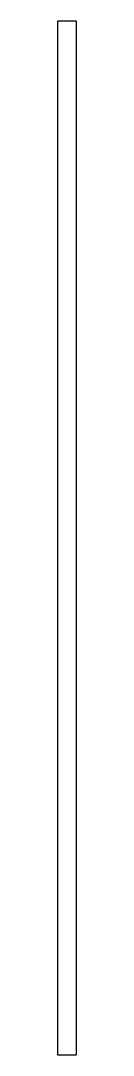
# Model space of a CAD drawing. Header units: millimetres. Extents: x 9893 to 9911, y -11992 to -10989.
import ezdxf

# ---------------------------------------------------------------- set-up
doc = ezdxf.new("R2010")
doc.units = ezdxf.units.MM

msp = doc.modelspace()

# ---------------------------------------------------------------- linework, layer by layer
for p, q in [((9892.6, -10989), (9910.6, -10989)), ((9892.6, -11992), (9892.6, -10989)), ((9910.6, -10989), (9910.6, -11992)), ((9910.6, -11992), (9892.6, -11992))]:
    msp.add_line(p, q)

doc.saveas('drawing.dxf')
